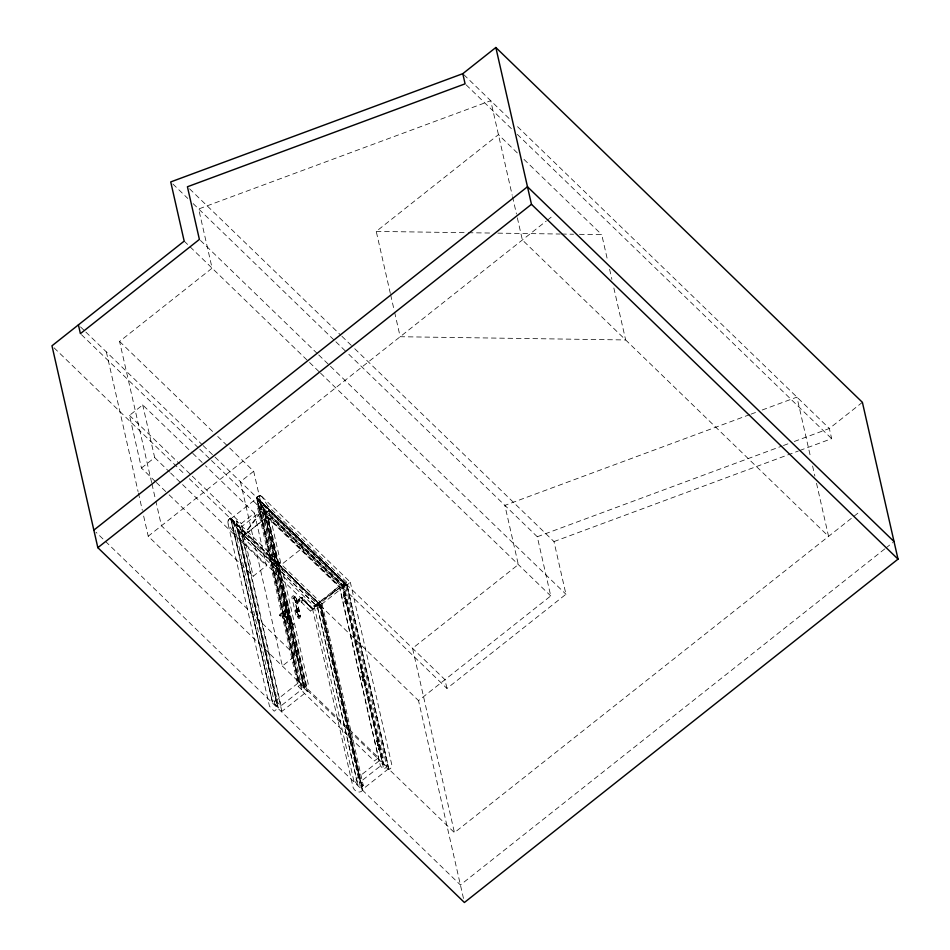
<?xml version="1.0" encoding="UTF-8"?>
<svg xmlns="http://www.w3.org/2000/svg" width="950" height="950" viewBox="0 0 950 950"><rect width="100%" height="100%" fill="white"/><g stroke="black" fill="none" stroke-linecap="round" stroke-linejoin="round"><path stroke-width="0.71" stroke-dasharray="4.75 3.56" d="M293.681 624.162L282.304 612.418L279.609 614.531L281.972 617.274M301.518 689.617L261.012 511.326L259.979 502.182L267.52 516.503L339.459 586.138L380.416 765.985L383.776 769.239L386.876 766.781L345.586 585.046L259.979 502.182L256.88 504.64L298.169 686.375L301.518 689.617L281.046 705.838L277.685 702.596L236.396 520.849L233.664 523.023L274.954 704.758L277.685 702.596M287.897 618.391C289.833 618.272 288.23 614.116 289.881 616.657M297.837 609.14L296.424 611.04L297.944 609.496L298.146 611.562L297.029 609.354L297.635 608.974M291.246 622.559C289.845 623.248 288.42 623.366 289.346 623.711M294.559 597.277C295.26 598.357 294.809 595.662 294.892 597.752M298.716 615.671C299.82 614.46 298.977 617.892 297.493 613.522L294.013 595.709M296.519 599.165L300.426 616.372C300.271 620.326 295.83 617.262 295.747 614.555L291.793 597.039L293.217 595.65L294.975 596.505M286.805 604.069C286.425 602.739 285.701 606.005 283.646 603.713M289.976 621.027L290.938 622.535M293.229 598.013C293.123 599.866 294.096 595.935 294.678 596.766M297.766 617.132L297.303 616.455L298.621 615.03M300.461 616.621L298.609 615.434M314.224 606.112L322.003 603.725L363.292 785.46L360.561 787.621L319.271 605.886L319.426 603.915L339.91 587.694L345.586 585.046L343.116 585.236L314.177 606.254L319.271 605.886L322.003 603.725L236.396 520.849C237.737 521.158 245.908 538.899 241.739 536.073L230.541 518.082L321.195 605.839L363.019 789.949C360.157 793.856 354.956 791.979 353.151 787.621L312.657 609.413C314.07 610.957 324.437 604.913 319.188 605.946M347.094 602.347L346.002 601.861M362.805 672.006C360.834 674.844 360.394 670.142 362.793 671.294M378.444 749.396L379.537 749.752L380.19 748.291M288.076 617.132C289.904 619.602 285.368 614.804 288.658 619.103M296.709 611.242C295.877 607.501 299.856 611.859 298.027 609.271C294.393 610.114 297.908 613.842 298.419 610.007M287.791 618.201C291.163 614.745 287.363 619.946 287.149 617.013M288.669 619.056L287.47 616.716L288.183 618.117M287.197 617.144C291.983 612.833 285.475 620.445 289.382 616.942M289.928 616.906L289.643 616.312M295.723 610.209L297.493 608.95C292.826 609.852 298.609 614.021 298.276 609.71M297.077 609.104C299.796 608.784 293.704 612.619 297.944 609.568C294.417 611.574 300.592 608.748 295.783 610.648C296.163 611.871 297.386 611.895 296.281 610.47L297.873 609.211M296.056 611.23L296.804 612.619L296.697 611.847M298.466 610.316L297.243 608.974L297.528 609.9M298.217 611.527L297.766 609.888M298.383 611.396L297.576 610.007M298.158 609.852L296.519 611.182M287.731 617.951L289.239 616.657L288.931 615.731M283.599 612.988L283.231 611.931L285.594 609.556L287.149 611.871L286.057 612.548L284.727 610.85M280.701 615.018C279.68 615.41 281.058 615.624 280.915 615.363M281.093 616.123L279.644 615.469M282.471 612.738C285.19 616.146 282.387 609.413 283.421 614.044M292.279 623.2L290.32 624.91L286.615 607.003L285.107 604.485M285.487 605.055C284.549 603.796 285.012 606.171 285.285 604.699M284.668 610.268L284.786 610.909M285.499 609.603L287.149 611.871M283.611 612.964C285.772 615.434 286.995 609.817 284.715 610.684M298.538 600.246C293.336 598.702 296.543 606.706 297.754 602.727M297.041 604.034L295.391 601.766M298.288 600.198C299.214 603.844 301.245 597.883 298.146 600.115M296.412 601.16L297.73 603.286L296.875 601.374M299.119 599.592L300.129 600.875M297.873 609.805L297.231 609.128L297.255 609.769M302.326 597.396L301.447 597.514L301.673 598.357M301.625 598.274C303.216 596.018 299.262 598.108 298.977 599.106M301.851 598.619L302.599 599.094L301.506 597.479M345.111 594.534L345.088 593.881L343.947 594.249M345.277 594.237C343.639 597.443 342.463 592.776 345.183 593.774M346.94 602.027L345.325 603.107M347.035 601.991C344.945 607.216 343.496 596.291 343.354 594.961M364.61 679.297C365.394 680.627 362.259 681.874 362.912 679.998M376.972 740.905L378.539 749.728M378.385 740.964L377.494 740.489L378.361 740.335M378.575 748.909L378.884 749.502M298.894 599.26L299.072 599.889M342.689 585.544L346.702 582.338L350.324 582.267L391.946 765.462C390.497 772.291 386.187 768.229 383.194 763.836L342.689 585.604L383.206 763.717M288.361 605.981C288.194 604.817 285.546 600.673 285 602.727L289.014 620.291L292.244 623.853M299.072 618.45L295.094 600.234L291.864 596.671M293.609 624.376L291.211 626.288M289.097 623.117L289.394 622.713M297.386 616.431C298.193 617.844 299.678 614.852 299.523 616.206M301.589 601.089L303.43 600.602M283.658 615.351L282.328 616.502M361.071 672.291L361.831 671.519M364.325 680.057L364.171 679.179M376.723 741.166L377.494 740.43M377.067 741.831L378.456 740.917M378.492 748.956L379.252 748.184M380.226 748.671L379.786 749.241M242.333 536.536L261.012 511.326L256.88 504.64M230.518 518.237L321.017 605.625L316.659 605.957L237.666 529.542L241.917 536.311L242.832 536.418L263.245 509.592L342.119 585.936L383.776 769.239M229.912 518.581L230.434 518.154L229.9 518.581C231.218 517.394 226.397 521.372 227.857 523.046L269.479 706.242L274.217 711.182L278.267 707.94L237.666 529.542M228.902 519.496C225.197 524.127 232.75 529.067 233.748 532.962M241.917 536.311L314.177 606.254L314.782 605.613M279.609 615.172L279.787 615.754M280.274 616.039L280.82 615.184M297.813 603.238L299.155 601.029M287.149 617.215C287.826 620.884 288.752 617.963 289.798 616.574M288.277 619.376L289.952 617.203M296.804 612.619L298.514 611.266M362.556 672.268L361.024 672.731M363.482 680.675L364.384 680.046M296.459 610.85L298.015 609.449C293.942 611.669 299.761 610.328 297.386 609.104M275.001 704.627L282.245 711.146L307.266 691.327L303.751 687.871L263.257 509.259L263.969 508.618L259.979 502.182L303.074 692.075L374.229 760.998L378.611 757.839L307.218 688.655L268.197 516.836L264.053 520.386M296.424 610.696L298.015 609.449M287.601 617.761L289.263 616.408L287.601 617.761C289.132 614.674 291.199 618.319 288.04 618.438M287.672 618.034L289.322 616.609L289.857 617.12M287.565 617.547L289.239 616.265L287.529 617.405M287.589 617.654L289.299 616.526M298.003 609.793L296.4 610.921M296.436 611.123L298.086 609.876M299.119 615.932L299.238 615.576M287.672 617.643L289.263 616.372L287.648 617.524M263.257 509.259L342.344 585.817L345.586 585.046L342.487 587.504L339.91 587.694L314.533 605.815L317.371 603.559M151.632 482.564L119.569 341.442L212.111 268.161L198.669 208.976L490.734 100.712L512.204 195.249M155.289 481.448L141.455 468.053L129.497 415.387L142.714 404.926L191.674 452.319M390.343 293.443L376.247 231.408L498.441 134.651L517.607 153.199M141.455 468.053L154.684 457.591L142.714 404.926M189.276 478.705L230.779 518.89L272.662 703.214L299.096 682.266L148.224 536.227L546.298 221.029M547.438 220.127L553.138 215.614M253.686 471.259L240.457 481.721L282.34 666.045L295.557 655.571L253.686 471.259L217.491 436.228M230.779 518.89L257.224 497.954L299.096 682.266M254.469 513.095L266.439 565.761L253.211 576.234L241.252 523.569L254.469 513.095L205.509 465.714M281.046 705.838L240.54 527.547L261.012 511.326L339.91 587.694M302.789 543.614L299.678 546.072L300.461 549.516L279.977 565.737L279.193 562.293M285.036 602.086L283.682 604.164L287.684 621.668L289.679 624.554M286.294 603.416L284.715 604.366L285.451 605.388M294.821 597.609L294.488 596.873L295.082 597.194M295.082 597.348L294.642 596.992M293.633 598.631L294.714 597.823M280.084 615.636L280.44 614.864M302.658 597.74L301.708 598.334M302.599 599.094L302.753 597.883M301.649 600.946L302.741 600.091M282.34 616.574L283.634 615.564L284.466 616.111M287.387 617.084L289.192 615.802M297.196 609.235L297.944 609.532L296.115 610.422M297.469 610.126L298.252 610.031M298.656 615.161L299.012 615.742M289.382 622.725L290.51 621.763M314.533 605.815L339.233 586.257L342.119 585.936M388.503 768.811L362.069 789.747L320.186 605.423L346.631 584.487L388.503 768.811L454.444 832.639L859.346 512.014M298.169 686.375L301.269 683.917L304.499 687.04L303.751 687.871L267.52 516.503L242.832 536.418L267.52 516.503L307.266 691.327L267.508 516.836L339.233 586.257L379.05 760.819L382.624 764.227L383.646 763.646L343.116 585.236L263.969 508.618L304.499 687.04M463.481 898.451L418.534 700.625L550.739 595.935L537.284 536.75L347.617 353.151M211.47 460.512L446.963 688.465L565.951 594.249L553.981 541.583L353.661 347.676M363.292 785.46L359.931 782.206L380.416 765.985M862.398 402.325L829.35 428.497L793.191 441.892M884.735 548.946L460.406 884.949L95.974 532.19M885.899 548.019L892.881 542.497M287.755 618.117L289.358 616.859M331.823 592.123L339.459 586.138M242.832 536.418L245.694 534.185M260.288 495.769L262.307 497.099L267.734 505.804L308.287 684.107L304.273 687.396L298.407 681.744L256.571 497.634L257.212 496.957C255.74 498.049 260.11 494.439 261.226 496.078M257.212 496.957L256.607 497.574L263.744 509.117M345.99 601.766L345.147 602.787L345.895 603.084M364.123 680.295L363.173 680.675M319.817 604.901L318.594 604.996L319.081 605.779L316.303 605.174L321.017 605.625L275.892 561.913M257.759 496.541L259.338 495.829M286.128 612.477L285.439 611.978M310.448 611.04L316.777 606.124L314.177 606.254M302.741 600.079L303.751 600.839M363.613 679.381L364.468 679.155M379.276 748.279L379.893 748.042M749.657 414.651L504.878 505.376L518.332 564.573L412.561 648.316L454.444 832.639M751.046 414.129L756.604 412.074M762.173 410.008L796.943 397.124L810.635 457.413M537.284 536.75L782.064 446.025M783.453 445.503L791.801 442.415M553.981 541.583L798.344 451.012M799.722 450.502L831.654 438.662L829.35 428.497L515.007 124.212M310.377 611.064L299.084 599.913M291.092 626.335L282.364 617.571M379.157 760.867L354.017 780.627L360.561 787.621M377.399 741.748C375.511 741.962 377.471 739.064 378.444 740.193M289.988 618.023L289.37 617.262M259.754 502.799L263.138 508.772M346.964 585.081L256.773 497.444L346.964 585.081L342.641 585.485L263.732 509.058L256.726 497.741L347.189 584.951L301.886 541.31L346.964 585.081L342.249 584.63L303.169 547.236M345.183 585.283L347.201 585.129L350.218 582.089L262.034 496.696M317.419 606.967L357.687 784.225L317.419 606.967L319.699 606.789M287.185 616.966L288.171 617.999M345.753 584.369L344.541 584.452L345.016 585.236L342.249 584.63L342.641 585.485M376.247 231.408L466.735 232.703M468.219 232.726L491.957 233.059M497.883 233.142L560.191 234.033M561.676 234.056L573.539 234.234M579.476 234.317L601.73 234.638L607.632 260.609M290.094 624.815L289.667 624.53M288.966 615.612L289.679 616.301M275.797 561.937L320.922 605.744L230.779 518.284L237.88 529.257L277.091 567.209M283.658 615.351L289.572 620.766M240.54 527.547L233.664 523.023L319.271 605.886M301.245 601.979L302.076 602.633M304.048 600.887L305.924 602.644M284.762 616.158L290.059 621.276M304.463 601.219L306.399 603.084M301.91 598.69L301.922 598.334M312.93 608.511L302.337 597.811M287.624 616.906L288.349 617.88M306.304 602.822L307.871 604.485M306.791 603.274L309.344 606.005M346.655 582.172L267.912 505.958M302.017 541.88L258.186 499.605L263.827 508.713M463.826 74.67L510.934 120.27M466.165 84.871L513.048 130.257M517.311 134.377L831.654 438.662M523.996 159.386L601.73 234.638M189.561 188.824L340.872 335.291M341.941 336.324L352.593 346.643M172.864 183.991L187.779 198.431M193.111 203.585L334.827 340.777M335.896 341.798L346.548 352.117M200.462 240.457L317.668 353.923M318.737 354.956L329.389 365.263M330.457 366.296L565.951 594.249M184.181 241.122L319.509 372.115M320.566 373.148L550.739 595.935M119.569 341.442L213.239 432.108M80.548 326.931L84.811 331.051M85.868 332.084L202.018 444.517M203.086 445.55L444.968 679.689L446.963 688.465M81.474 334.673L198.692 448.139M199.749 449.172L210.413 459.479M192.743 453.34L204.44 464.681M129.497 415.387L179.514 463.814M180.583 464.847L191.223 475.142M192.292 476.176L241.252 523.569M54.103 347.866L185.013 474.584M275.963 562.507L232.251 520.137L237.785 529.601L316.659 605.957M320.186 605.423L418.534 700.625M233.7 532.903L312.598 609.271L312.966 608.617M154.684 457.591L169.575 472.008M170.644 473.041L266.439 565.761M156.358 482.481L168.067 493.81M169.136 494.843L253.211 576.234M295.557 655.571L161.453 525.766L155.883 501.279M379.394 744.349L377.566 745.536M377.566 745.524L379.383 744.337M383.646 763.646L386.876 766.781M274.871 704.057L277.459 706.574L237.69 529.613M308.275 604.734L310.531 607.288M309.712 606.231L311.196 608.083L310.697 607.323M290.427 621.502L291.507 622.856M294.975 596.493L296.447 598.88M291.413 622.594L291.757 623.01M285.059 605.174L284.941 604.438M362.888 680.829L360.964 672.481M295.996 611.111L295.699 610.541M296.424 598.856L300.449 616.419M812.594 466.034L814.874 476.081M816.513 483.265L828.578 536.382L522.369 239.97L516.8 215.448M609.603 269.266L611.895 279.359M613.854 288.016L625.658 339.957L400.176 336.728L394.606 312.206M512.537 196.686L516.467 213.999M390.664 294.892L394.274 310.757M342.344 585.817L382.731 764.275M319.426 603.915L359.931 782.206M302.682 547.77L303.489 551.321M314.165 606.207L353.911 781.137M256.642 497.753L298.419 681.637L257.498 499.652M242.119 536.465L281.829 711.241M237.191 529.316L277.459 706.574M151.964 484.001L155.562 499.843M106.353 351.916L138.083 491.589M138.415 493.026L142.346 510.316M143.652 516.076L148.224 536.227M265.751 512.668L305.734 688.821L381.259 761.864L383.693 759.846L343.698 583.799L268.339 510.815L265.751 512.668M321.159 605.862L362.259 788.643L321.159 605.862M344.339 598.643C345.408 600.875 347.094 595.745 344.339 598.643M361.95 676.151C363.019 678.395 364.705 673.265 361.95 676.151M297.908 609.354L296.341 610.731L297.908 609.354M300.817 683.513L298.834 681.601L300.817 683.513M388.883 769.203L347.106 585.319L388.883 769.203M304.095 687.135L263.637 509.069L304.095 687.135M231.562 520.196L230.696 518.296L272.472 702.181L231.562 520.196"/><path stroke-width="1.43" d="M462.793 73.672L495.841 47.5L862.398 402.325L898.023 559.134L464.396 902.5L97.838 547.675L51.977 345.8L184.181 241.122L170.727 181.925L462.793 73.672L465.096 83.837L187.423 186.77L199.393 239.424L80.406 333.64L78.411 324.864M93.848 530.124L527.476 186.758L894.045 541.583M97.838 547.675L531.466 204.309L495.841 47.5M531.466 204.309L898.023 559.134"/></g></svg>
